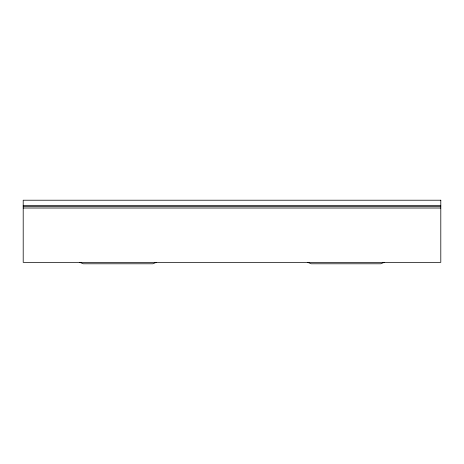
<?xml version="1.0" encoding="UTF-8"?>
<svg xmlns="http://www.w3.org/2000/svg" width="464" height="464" viewBox="0 0 464 464"><rect width="100%" height="100%" fill="white"/><g stroke="black" fill="none" stroke-linecap="round" stroke-linejoin="round"><path stroke-width="0.7" d="M156.356 262.351L152.778 263.784L83.334 263.784L79.756 262.351M384.244 262.351L380.666 263.784L311.222 263.784L307.644 262.351M23.2 205.459L440.8 205.459M23.2 206.654L440.8 206.654M23.2 208.017L440.8 208.017M440.8 200.216L23.2 200.216L23.2 262.351L440.8 262.351L440.8 200.216"/></g></svg>
